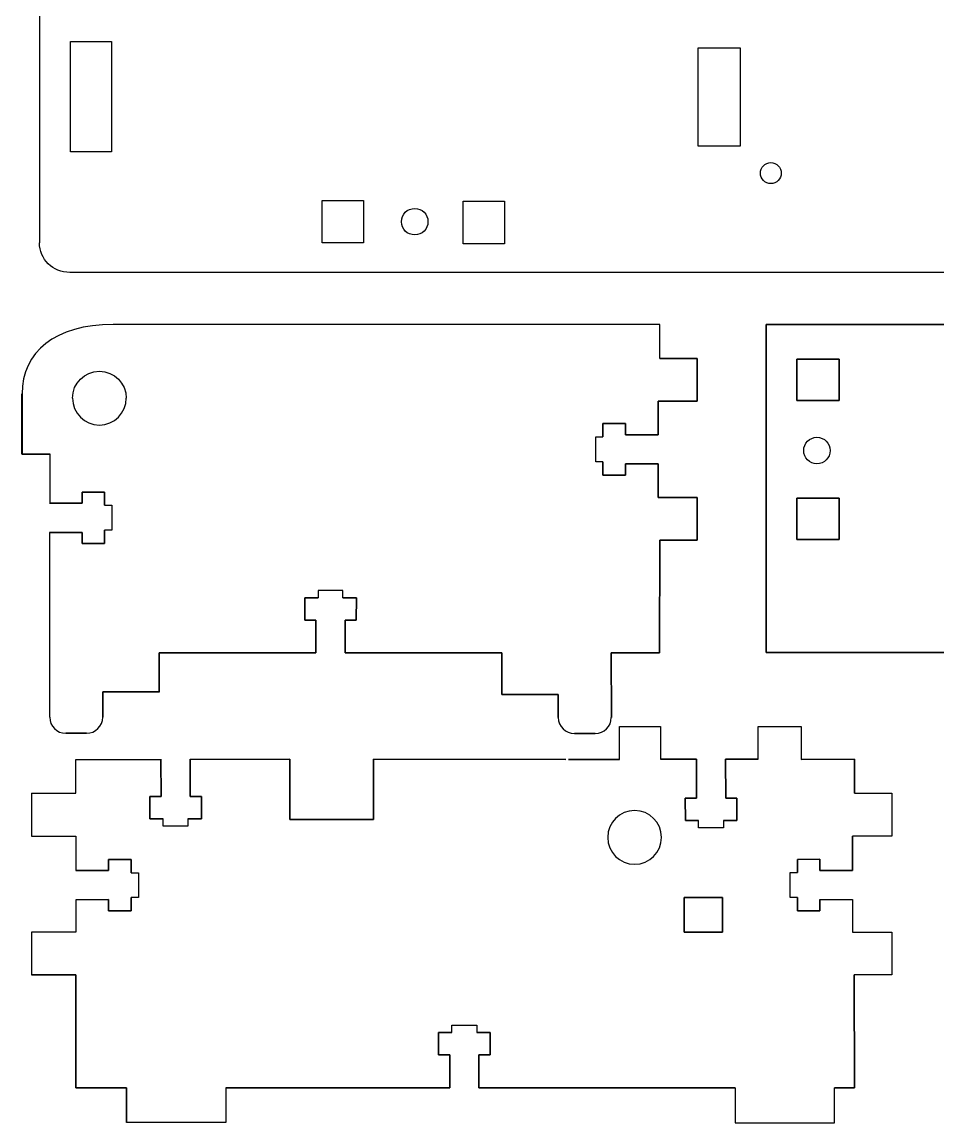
# Model space of a CAD drawing. Header units: inches. Extents: x 9 to 539, y -641 to -10.
# Drawn here: x 10.6 to 141.7, y -634.5 to -476.8 of the extents above; entities that cross this region are included whole.
import ezdxf

# ---------------------------------------------------------------- set-up
doc = ezdxf.new("R2010")
doc.units = ezdxf.units.IN
doc.header["$MEASUREMENT"] = 0
doc.layers.add('Layer 2', color=7, linetype='Continuous')

# ---------------------------------------------------------------- blocks, each defined once
blk = doc.blocks.new('block 6')
at = {"layer": 'Layer 2', "color": 250, "lineweight": 25, "true_color": 0x231f20}
for points in [[(103.42, -384.14), (103.42, -386.92)], [(151.66, -384.55), (157.58, -384.55)], [(151.66, -390.65), (151.66, -384.55)], [(157.58, -384.55), (157.58, -390.65)], [(171.84, -384.55), (177.76, -384.55)], [(171.84, -390.65), (171.84, -384.55)], [(177.76, -384.55), (177.76, -390.65)], [(157.58, -390.65), (151.66, -390.65)], [(177.76, -390.65), (171.84, -390.65)], [(215.25, -406.34), (215.32, -390.61)], [(215.32, -390.61), (221.32, -390.61)], [(221.32, -390.61), (221.25, -406.34)], [(107.41, -407.59), (107.41, -393.49)], [(107.41, -393.49), (113.41, -393.49)], [(113.41, -393.49), (113.41, -407.59)], [(221.25, -406.34), (215.25, -406.34)], [(113.41, -407.59), (107.41, -407.59)], [(21.38, -408.91), (17.29, -408.91)], [(59.46, -408.93), (17.29, -408.93)], [(99.17, -408.93), (59.64, -408.93)], [(17.51, -430.69), (17.51, -414.9)], [(17.51, -414.9), (23.35, -414.9)], [(23.35, -414.9), (23.35, -430.69)], [(23.35, -430.69), (17.51, -430.69)], [(17.51, -495.37), (17.51, -479.58)], [(17.51, -479.58), (23.35, -479.58)], [(23.35, -479.58), (23.35, -495.37)], [(107.41, -494.58), (107.41, -480.48)], [(107.41, -480.48), (113.41, -480.48)], [(113.41, -480.48), (113.41, -494.58)], [(215.38, -502.5), (215.38, -486.52)], [(215.38, -486.52), (221.42, -486.52)], [(221.42, -486.52), (221.35, -502.5)], [(113.41, -494.58), (107.41, -494.58)], [(23.35, -495.37), (17.51, -495.37)], [(53.56, -502.33), (59.48, -502.33)], [(53.56, -508.43), (53.56, -502.33)], [(59.48, -502.33), (59.48, -508.43)], [(73.74, -502.45), (79.66, -502.45)], [(73.74, -508.55), (73.74, -502.45)], [(79.66, -502.45), (79.66, -508.55)], [(151.69, -502.38), (157.61, -502.38)], [(151.69, -508.49), (151.69, -502.38)], [(157.61, -502.38), (157.61, -508.49)], [(171.87, -502.37), (177.79, -502.37)], [(171.87, -508.47), (171.87, -502.37)], [(177.79, -502.37), (177.79, -508.47)], [(221.35, -502.5), (215.38, -502.5)], [(59.48, -508.43), (53.56, -508.43)], [(79.66, -508.55), (73.74, -508.55)], [(157.61, -508.49), (151.69, -508.49)], [(177.79, -508.47), (171.87, -508.47)]]:
    blk.add_lwpolyline(points, dxfattribs=at)
for points, knots in [([(103.42, -385.28), (103.42, -384.15), (104.19, -381.28), (107.65, -381.1), (107.65, -381.1), (221.19, -381.1), (221.19, -381.1)], [0, 0, 0, 0, 1, 1, 1, 2, 2, 2, 2]), ([(221.19, -381.1), (223.53, -381.1), (225.42, -383), (225.42, -385.33), (225.42, -385.33), (225.23, -508.18), (225.23, -508.18)], [0, 0, 0, 0, 1, 1, 1, 2, 2, 2, 2]), ([(166.8, -387.48), (166.8, -386.43), (165.95, -385.58), (164.9, -385.58), (163.85, -385.58), (163, -386.43), (163, -387.48), (163, -388.53), (163.85, -389.38), (164.9, -389.38), (165.95, -389.38), (166.8, -388.53), (166.8, -387.48)], [0, 0, 0, 0, 1, 1, 1, 2, 2, 2, 3, 3, 3, 4, 4, 4, 4]), ([(17.29, -408.98), (14.95, -408.98), (13.05, -410.87), (13.05, -413.21), (13.05, -413.21), (13.05, -508.41), (13.05, -508.41)], [0, 0, 0, 0, 1, 1, 1, 2, 2, 2, 2]), ([(111.39, -446.48), (111.39, -445.43), (110.54, -444.58), (109.49, -444.58), (108.44, -444.58), (107.59, -445.43), (107.59, -446.48), (107.59, -447.53), (108.44, -448.38), (109.49, -448.38), (110.54, -448.38), (111.39, -447.53), (111.39, -446.48)], [0, 0, 0, 0, 1, 1, 1, 2, 2, 2, 3, 3, 3, 4, 4, 4, 4]), ([(220.29, -446.48), (220.29, -445.43), (219.44, -444.58), (218.39, -444.58), (217.34, -444.58), (216.49, -445.43), (216.49, -446.48), (216.49, -447.53), (217.34, -448.38), (218.39, -448.38), (219.44, -448.38), (220.29, -447.53), (220.29, -446.48)], [0, 0, 0, 0, 1, 1, 1, 2, 2, 2, 3, 3, 3, 4, 4, 4, 4]), ([(22.25, -455.14), (22.25, -454.09), (21.4, -453.24), (20.35, -453.24), (19.3, -453.24), (18.45, -454.09), (18.45, -455.14), (18.45, -456.19), (19.3, -457.04), (20.35, -457.04), (21.4, -457.04), (22.25, -456.19), (22.25, -455.14)], [0, 0, 0, 0, 1, 1, 1, 2, 2, 2, 3, 3, 3, 4, 4, 4, 4]), ([(68.7, -505.38), (68.7, -504.33), (67.85, -503.48), (66.8, -503.48), (65.75, -503.48), (64.9, -504.33), (64.9, -505.38), (64.9, -506.43), (65.75, -507.28), (66.8, -507.28), (67.85, -507.28), (68.7, -506.43), (68.7, -505.38)], [0, 0, 0, 0, 1, 1, 1, 2, 2, 2, 3, 3, 3, 4, 4, 4, 4]), ([(166.83, -505.31), (166.83, -504.26), (165.98, -503.41), (164.93, -503.41), (163.88, -503.41), (163.03, -504.26), (163.03, -505.31), (163.03, -506.36), (163.88, -507.21), (164.93, -507.21), (165.98, -507.21), (166.83, -506.36), (166.83, -505.31)], [0, 0, 0, 0, 1, 1, 1, 2, 2, 2, 3, 3, 3, 4, 4, 4, 4]), ([(225.42, -508.41), (225.42, -510.75), (223.53, -512.65), (221.31, -512.65), (221.31, -512.65), (99.25, -512.65), (99.25, -512.65), (99.25, -512.65), (99.07, -512.65), (99.07, -512.65), (99.07, -512.65), (17.41, -512.65), (17.41, -512.65), (14.95, -512.65), (13.05, -510.75), (13.05, -508.41)], [0, 0, 0, 0, 1, 1, 1, 2, 2, 2, 3, 3, 3, 4, 4, 4, 5, 5, 5, 5])]:
    blk.add_open_spline(points, degree=3, knots=knots, dxfattribs=at)
for points in [[(103.42, -385.28), (103.42, -385.28), (103.42, -404.67), (103.42, -404.67)], [(103.4, -404.62), (103.4, -405.76), (102.63, -408.62), (99.17, -408.8)], [(139.34, -436.73), (139.34, -434.58), (141.08, -432.84), (143.23, -432.84)], [(143.23, -432.84), (145.38, -432.84), (147.12, -434.58), (147.12, -436.73)], [(204.64, -436.73), (204.64, -434.58), (206.38, -432.84), (208.53, -432.84)], [(208.53, -432.84), (210.68, -432.84), (212.42, -434.58), (212.42, -436.73)], [(208.53, -440.62), (206.38, -440.62), (204.64, -438.88), (204.64, -436.73)], [(212.42, -436.73), (212.42, -438.88), (210.68, -440.62), (208.53, -440.62)], [(143.23, -440.62), (141.08, -440.62), (139.34, -438.88), (139.34, -436.73)], [(147.12, -436.73), (147.12, -438.88), (145.38, -440.62), (143.23, -440.62)], [(116.31, -498.43), (116.31, -497.61), (116.98, -496.93), (117.81, -496.93)], [(117.81, -496.93), (118.63, -496.93), (119.31, -497.61), (119.31, -498.43)], [(208.65, -498.43), (208.65, -497.61), (209.32, -496.93), (210.15, -496.93)], [(210.15, -496.93), (210.98, -496.93), (211.65, -497.61), (211.65, -498.43)], [(117.81, -499.93), (116.98, -499.93), (116.31, -499.26), (116.31, -498.43)], [(119.31, -498.43), (119.31, -499.26), (118.63, -499.93), (117.81, -499.93)], [(210.15, -499.93), (209.32, -499.93), (208.65, -499.26), (208.65, -498.43)], [(211.65, -498.43), (211.65, -499.26), (210.98, -499.93), (210.15, -499.93)]]:
    blk.add_open_spline(points, degree=3, dxfattribs=at)
blk = doc.blocks.new('block 82')
at = {"layer": 'Layer 2', "color": 250, "lineweight": 25, "true_color": 0x231f20}
for points in [[(14.58, -545.7), (14.58, -538.68), (10.55, -538.68), (10.55, -530.03)], [(93.76, -539.76), (92.72, -539.76), (92.72, -537.93), (92.72, -536.2), (93.76, -536.2)], [(22.39, -546), (23.43, -546), (23.43, -547.84), (23.43, -549.56), (22.39, -549.56)], [(14.52, -576.36), (14.52, -576.36), (14.52, -549.87)], [(56.52, -559.24), (56.52, -558.2), (52.96, -558.2), (52.96, -559.24)]]:
    blk.add_lwpolyline(points, dxfattribs=at)
for points, knots in [([(101.91, -524.96), (101.91, -524.96), (101.91, -520.1), (101.91, -520.1), (101.91, -520.1), (23.62, -520.1), (23.62, -520.1), (15.29, -520.1), (10.56, -524.06), (10.56, -530.03)], [0, 0, 0, 0, 1, 1, 1, 2, 2, 2, 3, 3, 3, 3]), ([(107.27, -524.96), (107.27, -524.96), (101.91, -524.96), (101.91, -524.96), (101.91, -524.96), (107.27, -524.96), (107.27, -524.96)], [0, 0, 0, 0, 1, 1, 1, 2, 2, 2, 2]), ([(107.27, -531.09), (107.27, -531.09), (107.27, -524.96), (107.27, -524.96), (107.27, -524.96), (107.27, -531.09), (107.27, -531.09)], [0, 0, 0, 0, 1, 1, 1, 2, 2, 2, 2]), ([(10.56, -530.03), (10.56, -530.03), (10.56, -538.69), (10.56, -538.69), (10.56, -538.69), (10.56, -530.03), (10.56, -530.03)], [0, 0, 0, 0, 1, 1, 1, 2, 2, 2, 2]), ([(101.66, -531.09), (101.66, -531.09), (101.66, -535.9), (101.66, -535.9), (101.66, -535.9), (101.66, -531.09), (101.66, -531.09)], [0, 0, 0, 0, 1, 1, 1, 2, 2, 2, 2]), ([(101.66, -531.09), (101.66, -531.09), (107.27, -531.09), (107.27, -531.09), (107.27, -531.09), (101.66, -531.09), (101.66, -531.09)], [0, 0, 0, 0, 1, 1, 1, 2, 2, 2, 2]), ([(93.76, -536.2), (93.76, -536.2), (93.76, -534.29), (93.76, -534.29), (93.76, -534.29), (93.76, -536.2), (93.76, -536.2)], [0, 0, 0, 0, 1, 1, 1, 2, 2, 2, 2]), ([(93.76, -534.29), (93.76, -534.29), (96.97, -534.29), (96.97, -534.29), (96.97, -534.29), (93.76, -534.29), (93.76, -534.29)], [0, 0, 0, 0, 1, 1, 1, 2, 2, 2, 2]), ([(96.97, -535.9), (96.97, -535.9), (96.97, -534.29), (96.97, -534.29), (96.97, -534.29), (96.97, -535.9), (96.97, -535.9)], [0, 0, 0, 0, 1, 1, 1, 2, 2, 2, 2]), ([(96.97, -535.89), (96.97, -535.89), (101.66, -535.9), (101.66, -535.9), (101.66, -535.9), (96.97, -535.89), (96.97, -535.89)], [0, 0, 0, 0, 1, 1, 1, 2, 2, 2, 2]), ([(10.56, -538.69), (10.56, -538.69), (14.58, -538.69), (14.58, -538.69), (14.58, -538.69), (10.56, -538.69), (10.56, -538.69)], [0, 0, 0, 0, 1, 1, 1, 2, 2, 2, 2]), ([(14.58, -538.69), (14.58, -538.69), (10.56, -538.69), (10.56, -538.69), (10.56, -538.69), (14.58, -538.69), (14.58, -538.69)], [0, 0, 0, 0, 1, 1, 1, 2, 2, 2, 2]), ([(10.56, -538.69), (10.56, -538.69), (14.58, -538.69), (14.58, -538.69), (14.58, -538.69), (10.56, -538.69), (10.56, -538.69)], [0, 0, 0, 0, 1, 1, 1, 2, 2, 2, 2]), ([(93.76, -541.66), (93.76, -541.66), (93.76, -539.76), (93.76, -539.76), (93.76, -539.76), (93.76, -541.66), (93.76, -541.66)], [0, 0, 0, 0, 1, 1, 1, 2, 2, 2, 2]), ([(96.97, -540.06), (96.97, -540.06), (101.66, -540.06), (101.66, -540.06), (101.66, -540.06), (96.97, -540.06), (96.97, -540.06)], [0, 0, 0, 0, 1, 1, 1, 2, 2, 2, 2]), ([(96.97, -541.67), (96.97, -541.67), (96.97, -540.06), (96.97, -540.06), (96.97, -540.06), (96.97, -541.67), (96.97, -541.67)], [0, 0, 0, 0, 1, 1, 1, 2, 2, 2, 2]), ([(101.66, -540.06), (101.66, -540.06), (101.66, -544.86), (101.66, -544.86), (101.66, -544.86), (101.66, -540.06), (101.66, -540.06)], [0, 0, 0, 0, 1, 1, 1, 2, 2, 2, 2]), ([(96.97, -541.67), (96.97, -541.67), (93.76, -541.66), (93.76, -541.66), (93.76, -541.66), (96.97, -541.67), (96.97, -541.67)], [0, 0, 0, 0, 1, 1, 1, 2, 2, 2, 2]), ([(19.18, -544.1), (19.18, -544.1), (19.18, -545.7), (19.18, -545.7), (19.18, -545.7), (19.18, -544.1), (19.18, -544.1)], [0, 0, 0, 0, 1, 1, 1, 2, 2, 2, 2]), ([(19.18, -544.1), (19.18, -544.1), (22.39, -544.1), (22.39, -544.1), (22.39, -544.1), (19.18, -544.1), (19.18, -544.1)], [0, 0, 0, 0, 1, 1, 1, 2, 2, 2, 2]), ([(22.39, -544.1), (22.39, -544.1), (22.39, -546), (22.39, -546), (22.39, -546), (22.39, -544.1), (22.39, -544.1)], [0, 0, 0, 0, 1, 1, 1, 2, 2, 2, 2]), ([(107.27, -544.86), (107.27, -544.86), (101.66, -544.86), (101.66, -544.86), (101.66, -544.86), (107.27, -544.86), (107.27, -544.86)], [0, 0, 0, 0, 1, 1, 1, 2, 2, 2, 2]), ([(107.27, -550.99), (107.27, -550.99), (107.27, -544.86), (107.27, -544.86), (107.27, -544.86), (107.27, -550.99), (107.27, -550.99)], [0, 0, 0, 0, 1, 1, 1, 2, 2, 2, 2]), ([(14.49, -545.7), (14.49, -545.7), (19.18, -545.7), (19.18, -545.7), (19.18, -545.7), (14.49, -545.7), (14.49, -545.7)], [0, 0, 0, 0, 1, 1, 1, 2, 2, 2, 2]), ([(19.18, -549.87), (19.18, -549.87), (14.49, -549.87), (14.49, -549.87), (14.49, -549.87), (19.18, -549.87), (19.18, -549.87)], [0, 0, 0, 0, 1, 1, 1, 2, 2, 2, 2]), ([(19.18, -549.87), (19.18, -549.87), (19.18, -551.47), (19.18, -551.47), (19.18, -551.47), (19.18, -549.87), (19.18, -549.87)], [0, 0, 0, 0, 1, 1, 1, 2, 2, 2, 2]), ([(22.39, -549.56), (22.39, -549.56), (22.39, -551.48), (22.39, -551.48), (22.39, -551.48), (22.39, -549.56), (22.39, -549.56)], [0, 0, 0, 0, 1, 1, 1, 2, 2, 2, 2]), ([(22.39, -551.48), (22.39, -551.48), (19.18, -551.47), (19.18, -551.47), (19.18, -551.47), (22.39, -551.48), (22.39, -551.48)], [0, 0, 0, 0, 1, 1, 1, 2, 2, 2, 2]), ([(101.87, -567.12), (101.87, -567.12), (101.91, -550.99), (101.91, -550.99), (101.91, -550.99), (101.87, -567.12), (101.87, -567.12)], [0, 0, 0, 0, 1, 1, 1, 2, 2, 2, 2]), ([(101.91, -550.99), (101.91, -550.99), (107.27, -550.99), (107.27, -550.99), (107.27, -550.99), (101.91, -550.99), (101.91, -550.99)], [0, 0, 0, 0, 1, 1, 1, 2, 2, 2, 2]), ([(51.06, -562.45), (51.06, -562.45), (51.06, -559.25), (51.06, -559.25), (51.06, -559.25), (51.06, -562.45), (51.06, -562.45)], [0, 0, 0, 0, 1, 1, 1, 2, 2, 2, 2]), ([(51.06, -559.25), (51.06, -559.25), (52.96, -559.25), (52.96, -559.25), (52.96, -559.25), (51.06, -559.25), (51.06, -559.25)], [0, 0, 0, 0, 1, 1, 1, 2, 2, 2, 2]), ([(56.52, -559.25), (56.52, -559.25), (58.44, -559.25), (58.44, -559.25), (58.44, -559.25), (56.52, -559.25), (56.52, -559.25)], [0, 0, 0, 0, 1, 1, 1, 2, 2, 2, 2]), ([(58.44, -559.24), (58.44, -559.24), (58.43, -562.45), (58.43, -562.45), (58.43, -562.45), (58.44, -559.24), (58.44, -559.24)], [0, 0, 0, 0, 1, 1, 1, 2, 2, 2, 2]), ([(51.06, -562.45), (51.06, -562.45), (52.66, -562.45), (52.66, -562.45), (52.66, -562.45), (51.06, -562.45), (51.06, -562.45)], [0, 0, 0, 0, 1, 1, 1, 2, 2, 2, 2]), ([(52.66, -567.12), (52.66, -567.12), (52.66, -562.45), (52.66, -562.45), (52.66, -562.45), (52.66, -567.12), (52.66, -567.12)], [0, 0, 0, 0, 1, 1, 1, 2, 2, 2, 2]), ([(56.83, -562.45), (56.83, -562.45), (56.83, -567.12), (56.83, -567.12), (56.83, -567.12), (56.83, -562.45), (56.83, -562.45)], [0, 0, 0, 0, 1, 1, 1, 2, 2, 2, 2]), ([(56.83, -562.45), (56.83, -562.45), (58.43, -562.45), (58.43, -562.45), (58.43, -562.45), (56.83, -562.45), (56.83, -562.45)], [0, 0, 0, 0, 1, 1, 1, 2, 2, 2, 2]), ([(30.22, -572.74), (30.22, -572.74), (30.22, -567.12), (30.22, -567.12), (30.22, -567.12), (30.22, -572.74), (30.22, -572.74)], [0, 0, 0, 0, 1, 1, 1, 2, 2, 2, 2]), ([(30.22, -567.12), (30.22, -567.12), (52.66, -567.12), (52.66, -567.12), (52.66, -567.12), (30.22, -567.12), (30.22, -567.12)], [0, 0, 0, 0, 1, 1, 1, 2, 2, 2, 2]), ([(56.82, -567.12), (56.82, -567.12), (68, -567.12), (68, -567.12), (68, -567.12), (56.82, -567.12), (56.82, -567.12)], [0, 0, 0, 0, 1, 1, 1, 2, 2, 2, 2]), ([(67.99, -567.12), (67.99, -567.12), (79.26, -567.12), (79.26, -567.12), (79.26, -567.12), (67.99, -567.12), (67.99, -567.12)], [0, 0, 0, 0, 1, 1, 1, 2, 2, 2, 2]), ([(79.26, -567.12), (79.26, -567.12), (79.26, -573.1), (79.26, -573.1), (79.26, -573.1), (79.26, -567.12), (79.26, -567.12)], [0, 0, 0, 0, 1, 1, 1, 2, 2, 2, 2]), ([(94.97, -576.37), (94.97, -576.37), (94.92, -567.12), (94.92, -567.12), (94.92, -567.12), (94.97, -576.37), (94.97, -576.37)], [0, 0, 0, 0, 1, 1, 1, 2, 2, 2, 2]), ([(94.92, -567.12), (94.92, -567.12), (101.87, -567.12), (101.87, -567.12), (101.87, -567.12), (94.92, -567.12), (94.92, -567.12)], [0, 0, 0, 0, 1, 1, 1, 2, 2, 2, 2]), ([(22.12, -576.36), (22.12, -576.36), (22.12, -572.73), (22.12, -572.73), (22.12, -572.73), (22.12, -576.36), (22.12, -576.36)], [0, 0, 0, 0, 1, 1, 1, 2, 2, 2, 2]), ([(22.12, -572.73), (22.12, -572.73), (30.22, -572.73), (30.22, -572.73), (30.22, -572.73), (22.12, -572.73), (22.12, -572.73)], [0, 0, 0, 0, 1, 1, 1, 2, 2, 2, 2]), ([(30.22, -572.73), (30.22, -572.73), (30.22, -572.74), (30.22, -572.74), (30.22, -572.74), (30.22, -572.73), (30.22, -572.73)], [0, 0, 0, 0, 1, 1, 1, 2, 2, 2, 2]), ([(79.26, -573.1), (79.26, -573.1), (87.37, -573.1), (87.37, -573.1), (87.37, -573.1), (79.26, -573.1), (79.26, -573.1)], [0, 0, 0, 0, 1, 1, 1, 2, 2, 2, 2]), ([(87.37, -573.1), (87.37, -573.1), (87.37, -576.37), (87.37, -576.37), (87.37, -576.37), (87.37, -573.1), (87.37, -573.1)], [0, 0, 0, 0, 1, 1, 1, 2, 2, 2, 2]), ([(14.52, -576.36), (14.52, -576.36), (14.52, -576.36), (14.52, -576.36), (14.52, -576.36), (14.52, -576.36), (14.52, -576.36)], [0, 0, 0, 0, 1, 1, 1, 2, 2, 2, 2]), ([(94.96, -576.37), (94.96, -576.37), (94.97, -576.37), (94.97, -576.37), (94.97, -576.37), (94.96, -576.37), (94.96, -576.37)], [0, 0, 0, 0, 1, 1, 1, 2, 2, 2, 2]), ([(16.83, -578.65), (16.83, -578.65), (19.8, -578.65), (19.8, -578.65), (19.8, -578.65), (16.83, -578.65), (16.83, -578.65)], [0, 0, 0, 0, 1, 1, 1, 2, 2, 2, 2]), ([(89.68, -578.67), (89.68, -578.67), (92.65, -578.67), (92.65, -578.67), (92.65, -578.67), (89.68, -578.67), (89.68, -578.67)], [0, 0, 0, 0, 1, 1, 1, 2, 2, 2, 2])]:
    blk.add_open_spline(points, degree=3, knots=knots, dxfattribs=at)
for points in [[(17.78, -530.65), (17.78, -528.52), (19.51, -526.8), (21.64, -526.8)], [(21.64, -526.8), (23.76, -526.8), (25.48, -528.52), (25.48, -530.65)], [(17.78, -530.65), (17.78, -532.78), (19.51, -534.5), (21.64, -534.5)], [(21.64, -534.5), (23.76, -534.5), (25.48, -532.78), (25.48, -530.65)], [(14.52, -576.36), (14.52, -577.62), (15.56, -578.65), (16.83, -578.65)], [(19.8, -578.65), (21.08, -578.65), (22.11, -577.62), (22.11, -576.36)], [(87.37, -576.38), (87.37, -577.64), (88.41, -578.67), (89.68, -578.67)], [(92.65, -578.67), (93.93, -578.67), (94.96, -577.64), (94.96, -576.38)]]:
    blk.add_open_spline(points, degree=3, dxfattribs=at)
blk = doc.blocks.new('block 86')
at = {"layer": 'Layer 2', "color": 250, "lineweight": 25, "true_color": 0x231f20}
for points in [[(255.98, -520.1), (255.98, -514.84), (262.11, -514.84), (262.11, -520.1)], [(275.89, -520.1), (275.89, -514.84), (282.02, -514.84), (282.02, -520.12)], [(266.86, -520.1), (262.11, -520.1)], [(275.89, -520.1), (271.02, -520.1)], [(282.02, -520.12), (329.71, -520.09), (329.71, -567.1), (312.35, -567.1)], [(267.16, -528.02), (267.16, -529.07), (268.99, -529.07), (270.72, -529.07), (270.72, -528.02)], [(172.67, -559.03), (172.67, -557.98), (169.11, -557.98), (169.11, -559.03)], [(267.24, -558.96), (267.24, -557.91), (268.97, -557.91), (270.8, -557.91), (270.8, -558.96)], [(164, -567.1), (164, -572.5), (157.87, -572.5)], [(168.81, -567.1), (164, -567.1)], [(177.77, -572.5), (177.77, -567.1), (172.97, -567.1)], [(255.99, -567.1), (255.99, -572.43), (262.12, -572.43)], [(266.94, -567.1), (262.12, -567.1), (262.12, -572.43)], [(275.89, -567.1), (271.1, -567.1)], [(275.89, -567.1), (275.89, -572.43), (282.02, -572.43)]]:
    blk.add_lwpolyline(points, dxfattribs=at)
for points, knots in [([(117.15, -520.1), (117.15, -520.1), (117.15, -520.16), (117.15, -520.16), (117.15, -520.16), (117.15, -520.1), (117.15, -520.1)], [0, 0, 0, 0, 1, 1, 1, 2, 2, 2, 2]), ([(159.85, -520.1), (159.85, -520.1), (117.15, -520.1), (117.15, -520.1), (117.15, -520.1), (159.85, -520.1), (159.85, -520.1)], [0, 0, 0, 0, 1, 1, 1, 2, 2, 2, 2]), ([(117.15, -520.16), (117.15, -520.16), (117.15, -567.1), (117.15, -567.1), (117.15, -567.1), (117.15, -520.16), (117.15, -520.16)], [0, 0, 0, 0, 1, 1, 1, 2, 2, 2, 2]), ([(238.65, -520.1), (238.65, -520.1), (159.85, -520.1), (159.85, -520.1), (159.85, -520.1), (238.65, -520.1), (238.65, -520.1)], [0, 0, 0, 0, 1, 1, 1, 2, 2, 2, 2]), ([(238.82, -520.1), (238.82, -520.1), (255.98, -520.1), (255.98, -520.1), (255.98, -520.1), (238.82, -520.1), (238.82, -520.1)], [0, 0, 0, 0, 1, 1, 1, 2, 2, 2, 2]), ([(266.86, -524.82), (266.86, -524.82), (266.86, -520.08), (266.86, -520.08), (266.86, -520.08), (266.86, -524.82), (266.86, -524.82)], [0, 0, 0, 0, 1, 1, 1, 2, 2, 2, 2]), ([(271.03, -524.82), (271.03, -524.82), (271.02, -520.08), (271.02, -520.08), (271.02, -520.08), (271.03, -524.82), (271.03, -524.82)], [0, 0, 0, 0, 1, 1, 1, 2, 2, 2, 2]), ([(265.25, -524.82), (265.25, -524.82), (266.86, -524.82), (266.86, -524.82), (266.86, -524.82), (265.25, -524.82), (265.25, -524.82)], [0, 0, 0, 0, 1, 1, 1, 2, 2, 2, 2]), ([(265.25, -524.82), (265.25, -524.82), (265.26, -528.02), (265.26, -528.02), (265.26, -528.02), (265.25, -524.82), (265.25, -524.82)], [0, 0, 0, 0, 1, 1, 1, 2, 2, 2, 2]), ([(271.03, -524.82), (271.03, -524.82), (272.63, -524.82), (272.63, -524.82), (272.63, -524.82), (271.03, -524.82), (271.03, -524.82)], [0, 0, 0, 0, 1, 1, 1, 2, 2, 2, 2]), ([(272.63, -528.02), (272.63, -528.02), (272.63, -524.82), (272.63, -524.82), (272.63, -524.82), (272.63, -528.02), (272.63, -528.02)], [0, 0, 0, 0, 1, 1, 1, 2, 2, 2, 2]), ([(121.51, -525.08), (121.51, -525.08), (121.51, -531), (121.51, -531), (121.51, -531), (121.51, -525.08), (121.51, -525.08)], [0, 0, 0, 0, 1, 1, 1, 2, 2, 2, 2]), ([(127.61, -525.08), (127.61, -525.08), (121.51, -525.08), (121.51, -525.08), (121.51, -525.08), (127.61, -525.08), (127.61, -525.08)], [0, 0, 0, 0, 1, 1, 1, 2, 2, 2, 2]), ([(127.61, -531), (127.61, -531), (127.61, -525.08), (127.61, -525.08), (127.61, -525.08), (127.61, -531), (127.61, -531)], [0, 0, 0, 0, 1, 1, 1, 2, 2, 2, 2]), ([(211.6, -525.08), (211.6, -525.08), (211.6, -531), (211.6, -531), (211.6, -531), (211.6, -525.08), (211.6, -525.08)], [0, 0, 0, 0, 1, 1, 1, 2, 2, 2, 2]), ([(217.7, -525.08), (217.7, -525.08), (211.6, -525.08), (211.6, -525.08), (211.6, -525.08), (217.7, -525.08), (217.7, -525.08)], [0, 0, 0, 0, 1, 1, 1, 2, 2, 2, 2]), ([(217.7, -531), (217.7, -531), (217.7, -525.08), (217.7, -525.08), (217.7, -525.08), (217.7, -531), (217.7, -531)], [0, 0, 0, 0, 1, 1, 1, 2, 2, 2, 2]), ([(319.54, -525.08), (319.54, -525.08), (319.54, -531), (319.54, -531), (319.54, -531), (319.54, -525.08), (319.54, -525.08)], [0, 0, 0, 0, 1, 1, 1, 2, 2, 2, 2]), ([(325.64, -525.08), (325.64, -525.08), (319.54, -525.08), (319.54, -525.08), (319.54, -525.08), (325.64, -525.08), (325.64, -525.08)], [0, 0, 0, 0, 1, 1, 1, 2, 2, 2, 2]), ([(325.64, -531), (325.64, -531), (325.64, -525.08), (325.64, -525.08), (325.64, -525.08), (325.64, -531), (325.64, -531)], [0, 0, 0, 0, 1, 1, 1, 2, 2, 2, 2]), ([(265.26, -528.02), (265.26, -528.02), (267.16, -528.02), (267.16, -528.02), (267.16, -528.02), (265.26, -528.02), (265.26, -528.02)], [0, 0, 0, 0, 1, 1, 1, 2, 2, 2, 2]), ([(270.72, -528.02), (270.72, -528.02), (272.63, -528.02), (272.63, -528.02), (272.63, -528.02), (270.72, -528.02), (270.72, -528.02)], [0, 0, 0, 0, 1, 1, 1, 2, 2, 2, 2]), ([(121.51, -531), (121.51, -531), (127.61, -531), (127.61, -531), (127.61, -531), (121.51, -531), (121.51, -531)], [0, 0, 0, 0, 1, 1, 1, 2, 2, 2, 2]), ([(211.6, -531), (211.6, -531), (217.7, -531), (217.7, -531), (217.7, -531), (211.6, -531), (211.6, -531)], [0, 0, 0, 0, 1, 1, 1, 2, 2, 2, 2]), ([(319.54, -531), (319.54, -531), (325.64, -531), (325.64, -531), (325.64, -531), (319.54, -531), (319.54, -531)], [0, 0, 0, 0, 1, 1, 1, 2, 2, 2, 2]), ([(124.41, -540.06), (125.46, -540.06), (126.31, -539.21), (126.31, -538.16), (126.31, -537.11), (125.46, -536.26), (124.41, -536.26), (123.36, -536.26), (122.51, -537.11), (122.51, -538.16), (122.51, -539.21), (123.36, -540.06), (124.41, -540.06)], [0, 0, 0, 0, 1, 1, 1, 2, 2, 2, 3, 3, 3, 4, 4, 4, 4]), ([(214.57, -540.06), (215.62, -540.06), (216.47, -539.21), (216.47, -538.16), (216.47, -537.11), (215.62, -536.26), (214.57, -536.26), (213.52, -536.26), (212.67, -537.11), (212.67, -538.16), (212.67, -539.21), (213.52, -540.06), (214.57, -540.06)], [0, 0, 0, 0, 1, 1, 1, 2, 2, 2, 3, 3, 3, 4, 4, 4, 4]), ([(322.46, -540.06), (323.51, -540.06), (324.36, -539.21), (324.36, -538.16), (324.36, -537.11), (323.51, -536.26), (322.46, -536.26), (321.41, -536.26), (320.56, -537.11), (320.56, -538.16), (320.56, -539.21), (321.41, -540.06), (322.46, -540.06)], [0, 0, 0, 0, 1, 1, 1, 2, 2, 2, 3, 3, 3, 4, 4, 4, 4]), ([(121.51, -544.96), (121.51, -544.96), (121.51, -550.89), (121.51, -550.89), (121.51, -550.89), (121.51, -544.96), (121.51, -544.96)], [0, 0, 0, 0, 1, 1, 1, 2, 2, 2, 2]), ([(127.61, -544.96), (127.61, -544.96), (121.51, -544.96), (121.51, -544.96), (121.51, -544.96), (127.61, -544.96), (127.61, -544.96)], [0, 0, 0, 0, 1, 1, 1, 2, 2, 2, 2]), ([(127.61, -550.89), (127.61, -550.89), (127.61, -544.96), (127.61, -544.96), (127.61, -544.96), (127.61, -550.89), (127.61, -550.89)], [0, 0, 0, 0, 1, 1, 1, 2, 2, 2, 2]), ([(211.53, -545.04), (211.53, -545.04), (211.53, -550.96), (211.53, -550.96), (211.53, -550.96), (211.53, -545.04), (211.53, -545.04)], [0, 0, 0, 0, 1, 1, 1, 2, 2, 2, 2]), ([(217.63, -545.04), (217.63, -545.04), (211.53, -545.04), (211.53, -545.04), (211.53, -545.04), (217.63, -545.04), (217.63, -545.04)], [0, 0, 0, 0, 1, 1, 1, 2, 2, 2, 2]), ([(217.63, -550.96), (217.63, -550.96), (217.63, -545.04), (217.63, -545.04), (217.63, -545.04), (217.63, -550.96), (217.63, -550.96)], [0, 0, 0, 0, 1, 1, 1, 2, 2, 2, 2]), ([(319.42, -544.97), (319.42, -544.97), (319.42, -550.89), (319.42, -550.89), (319.42, -550.89), (319.42, -544.97), (319.42, -544.97)], [0, 0, 0, 0, 1, 1, 1, 2, 2, 2, 2]), ([(325.52, -544.97), (325.52, -544.97), (319.42, -544.97), (319.42, -544.97), (319.42, -544.97), (325.52, -544.97), (325.52, -544.97)], [0, 0, 0, 0, 1, 1, 1, 2, 2, 2, 2]), ([(325.52, -550.89), (325.52, -550.89), (325.52, -544.97), (325.52, -544.97), (325.52, -544.97), (325.52, -550.89), (325.52, -550.89)], [0, 0, 0, 0, 1, 1, 1, 2, 2, 2, 2]), ([(121.51, -550.89), (121.51, -550.89), (127.61, -550.89), (127.61, -550.89), (127.61, -550.89), (121.51, -550.89), (121.51, -550.89)], [0, 0, 0, 0, 1, 1, 1, 2, 2, 2, 2]), ([(211.53, -550.96), (211.53, -550.96), (217.63, -550.96), (217.63, -550.96), (217.63, -550.96), (211.53, -550.96), (211.53, -550.96)], [0, 0, 0, 0, 1, 1, 1, 2, 2, 2, 2]), ([(319.42, -550.89), (319.42, -550.89), (325.52, -550.89), (325.52, -550.89), (325.52, -550.89), (319.42, -550.89), (319.42, -550.89)], [0, 0, 0, 0, 1, 1, 1, 2, 2, 2, 2]), ([(240.84, -557.45), (240.84, -557.45), (226.81, -557.45), (226.81, -557.45), (226.81, -557.45), (240.84, -557.45), (240.84, -557.45)], [0, 0, 0, 0, 1, 1, 1, 2, 2, 2, 2]), ([(226.81, -557.45), (226.81, -557.45), (226.81, -567.1), (226.81, -567.1), (226.81, -567.1), (226.81, -557.45), (226.81, -557.45)], [0, 0, 0, 0, 1, 1, 1, 2, 2, 2, 2]), ([(240.84, -567.1), (240.84, -567.1), (240.84, -557.45), (240.84, -557.45), (240.84, -557.45), (240.84, -567.1), (240.84, -567.1)], [0, 0, 0, 0, 1, 1, 1, 2, 2, 2, 2]), ([(312.35, -557.64), (312.35, -557.64), (300.05, -557.64), (300.05, -557.64), (300.05, -557.64), (312.35, -557.64), (312.35, -557.64)], [0, 0, 0, 0, 1, 1, 1, 2, 2, 2, 2]), ([(300.05, -557.64), (300.05, -557.64), (300.05, -567.1), (300.05, -567.1), (300.05, -567.1), (300.05, -557.64), (300.05, -557.64)], [0, 0, 0, 0, 1, 1, 1, 2, 2, 2, 2]), ([(312.35, -567.1), (312.35, -567.1), (312.35, -557.64), (312.35, -557.64), (312.35, -557.64), (312.35, -567.1), (312.35, -567.1)], [0, 0, 0, 0, 1, 1, 1, 2, 2, 2, 2]), ([(167.19, -559.03), (167.19, -559.03), (167.2, -562.24), (167.2, -562.24), (167.2, -562.24), (167.19, -559.03), (167.19, -559.03)], [0, 0, 0, 0, 1, 1, 1, 2, 2, 2, 2]), ([(169.11, -559.03), (169.11, -559.03), (167.2, -559.03), (167.2, -559.03), (167.2, -559.03), (169.11, -559.03), (169.11, -559.03)], [0, 0, 0, 0, 1, 1, 1, 2, 2, 2, 2]), ([(174.57, -559.03), (174.57, -559.03), (172.67, -559.03), (172.67, -559.03), (172.67, -559.03), (174.57, -559.03), (174.57, -559.03)], [0, 0, 0, 0, 1, 1, 1, 2, 2, 2, 2]), ([(174.58, -562.23), (174.58, -562.23), (174.57, -559.03), (174.57, -559.03), (174.57, -559.03), (174.58, -562.23), (174.58, -562.23)], [0, 0, 0, 0, 1, 1, 1, 2, 2, 2, 2]), ([(267.24, -558.96), (267.24, -558.96), (265.33, -558.96), (265.33, -558.96), (265.33, -558.96), (267.24, -558.96), (267.24, -558.96)], [0, 0, 0, 0, 1, 1, 1, 2, 2, 2, 2]), ([(265.33, -558.96), (265.33, -558.96), (265.33, -562.16), (265.33, -562.16), (265.33, -562.16), (265.33, -558.96), (265.33, -558.96)], [0, 0, 0, 0, 1, 1, 1, 2, 2, 2, 2]), ([(272.7, -558.96), (272.7, -558.96), (270.8, -558.96), (270.8, -558.96), (270.8, -558.96), (272.7, -558.96), (272.7, -558.96)], [0, 0, 0, 0, 1, 1, 1, 2, 2, 2, 2]), ([(272.71, -562.16), (272.71, -562.16), (272.7, -558.96), (272.7, -558.96), (272.7, -558.96), (272.71, -562.16), (272.71, -562.16)], [0, 0, 0, 0, 1, 1, 1, 2, 2, 2, 2]), ([(168.8, -562.23), (168.8, -562.23), (167.2, -562.23), (167.2, -562.23), (167.2, -562.23), (168.8, -562.23), (168.8, -562.23)], [0, 0, 0, 0, 1, 1, 1, 2, 2, 2, 2]), ([(168.8, -562.23), (168.8, -562.23), (168.81, -567.1), (168.81, -567.1), (168.81, -567.1), (168.8, -562.23), (168.8, -562.23)], [0, 0, 0, 0, 1, 1, 1, 2, 2, 2, 2]), ([(172.97, -562.23), (172.97, -562.23), (172.97, -567.1), (172.97, -567.1), (172.97, -567.1), (172.97, -562.23), (172.97, -562.23)], [0, 0, 0, 0, 1, 1, 1, 2, 2, 2, 2]), ([(174.58, -562.23), (174.58, -562.23), (172.97, -562.23), (172.97, -562.23), (172.97, -562.23), (174.58, -562.23), (174.58, -562.23)], [0, 0, 0, 0, 1, 1, 1, 2, 2, 2, 2]), ([(266.94, -562.16), (266.94, -562.16), (265.33, -562.16), (265.33, -562.16), (265.33, -562.16), (266.94, -562.16), (266.94, -562.16)], [0, 0, 0, 0, 1, 1, 1, 2, 2, 2, 2]), ([(266.93, -562.16), (266.93, -562.16), (266.94, -567.1), (266.94, -567.1), (266.94, -567.1), (266.93, -562.16), (266.93, -562.16), (266.93, -562.16), (266.93, -562.16), (266.93, -562.16)], [0, 0, 0, 0, 1, 1, 1, 2, 2, 2, 3, 3, 3, 3]), ([(271.1, -562.16), (271.1, -562.16), (271.1, -567.1), (271.1, -567.1), (271.1, -567.1), (271.1, -562.16), (271.1, -562.16), (271.1, -562.16), (271.1, -562.16), (271.1, -562.16)], [0, 0, 0, 0, 1, 1, 1, 2, 2, 2, 3, 3, 3, 3]), ([(272.71, -562.16), (272.71, -562.16), (271.1, -562.16), (271.1, -562.16), (271.1, -562.16), (272.71, -562.16), (272.71, -562.16)], [0, 0, 0, 0, 1, 1, 1, 2, 2, 2, 2]), ([(117.15, -567.1), (117.15, -567.1), (157.87, -567.1), (157.87, -567.1), (157.87, -567.1), (117.15, -567.1), (117.15, -567.1)], [0, 0, 0, 0, 1, 1, 1, 2, 2, 2, 2]), ([(157.87, -567.1), (157.87, -567.1), (157.87, -572.51), (157.87, -572.51), (157.87, -572.51), (157.87, -567.1), (157.87, -567.1)], [0, 0, 0, 0, 1, 1, 1, 2, 2, 2, 2]), ([(177.77, -567.1), (177.77, -567.1), (177.77, -572.51), (177.77, -572.51), (177.77, -572.51), (177.77, -567.1), (177.77, -567.1)], [0, 0, 0, 0, 1, 1, 1, 2, 2, 2, 2]), ([(177.77, -572.51), (177.77, -572.51), (183.9, -572.51), (183.9, -572.51), (183.9, -572.51), (183.9, -567.1), (183.9, -567.1)], [0, 0, 0, 0, 1, 1, 1, 2, 2, 2, 2]), ([(226.81, -567.1), (226.81, -567.1), (183.89, -567.1), (183.89, -567.1), (183.89, -567.1), (226.81, -567.1), (226.81, -567.1)], [0, 0, 0, 0, 1, 1, 1, 2, 2, 2, 2]), ([(255.99, -567.1), (255.99, -567.1), (240.84, -567.1), (240.84, -567.1), (240.84, -567.1), (255.99, -567.1), (255.99, -567.1)], [0, 0, 0, 0, 1, 1, 1, 2, 2, 2, 2]), ([(262.12, -567.1), (262.12, -567.1), (262.12, -572.43), (262.12, -572.43), (262.12, -572.43), (262.12, -567.1), (262.12, -567.1)], [0, 0, 0, 0, 1, 1, 1, 2, 2, 2, 2]), ([(300.05, -567.1), (300.05, -567.1), (282.02, -567.1), (282.02, -567.1), (282.02, -567.1), (300.05, -567.1), (300.05, -567.1)], [0, 0, 0, 0, 1, 1, 1, 2, 2, 2, 2]), ([(282.02, -567.1), (282.02, -567.1), (282.02, -572.43), (282.02, -572.43), (282.02, -572.43), (282.02, -567.1), (282.02, -567.1)], [0, 0, 0, 0, 1, 1, 1, 2, 2, 2, 2])]:
    blk.add_open_spline(points, degree=3, knots=knots, dxfattribs=at)
blk = doc.blocks.new('block 88')
at = {"layer": 'Layer 2', "color": 250, "lineweight": 25, "true_color": 0x231f20}
for points in [[(96.11, -582.39), (96.11, -577.66), (101.99, -577.66), (101.99, -582.37)], [(116.01, -582.37), (116.01, -577.66), (122.14, -577.66), (122.14, -582.39)], [(11.92, -587.24), (18.27, -587.24), (18.27, -582.39), (30.47, -582.39)], [(11.92, -587.24), (11.92, -593.36), (18.27, -593.36), (18.27, -598.31)], [(129.77, -587.23), (135.13, -587.23), (135.13, -593.36), (129.52, -593.36)], [(34.32, -590.89), (34.32, -591.94), (32.6, -591.94), (30.77, -591.94), (30.77, -590.89)], [(48.92, -591), (55.48, -591), (60.92, -591), (48.92, -591)], [(111.03, -591.16), (111.03, -592.21), (109.3, -592.21), (107.47, -592.21), (107.47, -591.16)], [(26.17, -598.62), (27.22, -598.62), (27.22, -600.34), (27.22, -602.17), (26.17, -602.17)], [(121.63, -602.16), (120.58, -602.16), (120.58, -600.43), (120.58, -598.6), (121.63, -598.6)], [(18.27, -602.48), (18.27, -607.13)], [(124.84, -602.46), (129.52, -602.46), (129.52, -607.13), (135.13, -607.13), (135.13, -613.26), (129.73, -613.26)], [(18.27, -607.13), (11.92, -607.13), (11.92, -613.26)], [(72.14, -621.48), (72.14, -620.43), (73.86, -620.43), (75.69, -620.43), (75.69, -621.48)], [(39.75, -629.4), (39.75, -634.38), (25.54, -634.38)], [(71.83, -629.4), (56.19, -629.4), (55.13, -629.4), (39.75, -629.4), (71.83, -629.4)], [(112.72, -629.4), (94.27, -629.4), (93.03, -629.4), (75.99, -629.4), (112.72, -629.4)], [(112.71, -629.4), (112.71, -634.45), (126.92, -634.45), (126.92, -629.4)]]:
    blk.add_lwpolyline(points, dxfattribs=at)
for points in [[(30.46, -582.37), (30.46, -582.37), (30.47, -587.69), (30.47, -587.69), (30.47, -587.69), (30.46, -582.37), (30.46, -582.37)], [(34.63, -582.39), (34.63, -582.39), (48.92, -582.37), (48.92, -582.37), (48.92, -582.37), (34.63, -582.39), (34.63, -582.39)], [(34.63, -582.37), (34.63, -582.37), (34.63, -587.69), (34.63, -587.69), (34.63, -587.69), (34.63, -582.37), (34.63, -582.37)], [(48.92, -591), (48.92, -591), (48.92, -582.37), (48.92, -582.37), (48.92, -582.37), (48.92, -591), (48.92, -591)], [(88.46, -582.39), (88.46, -582.39), (60.92, -582.37), (60.92, -582.37), (60.92, -582.37), (88.46, -582.39), (88.46, -582.39)], [(60.92, -582.37), (60.92, -582.37), (60.92, -591), (60.92, -591), (60.92, -591), (60.92, -582.37), (60.92, -582.37)], [(96.11, -582.39), (96.11, -582.39), (88.82, -582.39), (88.82, -582.39), (88.82, -582.39), (96.11, -582.39), (96.11, -582.39)], [(107.17, -582.37), (107.17, -582.37), (101.99, -582.37), (101.99, -582.37), (101.99, -582.37), (107.17, -582.37), (107.17, -582.37)], [(107.17, -582.37), (107.17, -582.37), (107.17, -587.95), (107.17, -587.95), (107.17, -587.95), (107.17, -582.37), (107.17, -582.37)], [(116.01, -582.37), (116.01, -582.37), (111.33, -582.37), (111.33, -582.37), (111.33, -582.37), (116.01, -582.37), (116.01, -582.37)], [(111.33, -582.37), (111.33, -582.37), (111.34, -587.95), (111.34, -587.95), (111.34, -587.95), (111.33, -582.37), (111.33, -582.37)], [(129.77, -582.37), (129.77, -582.37), (122.14, -582.39), (122.14, -582.39), (122.14, -582.39), (129.77, -582.37), (129.77, -582.37)], [(129.77, -587.23), (129.77, -587.23), (129.77, -582.37), (129.77, -582.37), (129.77, -582.37), (129.77, -587.23), (129.77, -587.23)], [(129.77, -582.37), (129.77, -582.37), (129.79, -582.37), (129.79, -582.37), (129.79, -582.37), (129.77, -582.37), (129.77, -582.37)], [(129.79, -582.37), (129.79, -582.37), (129.77, -582.37), (129.77, -582.37), (129.77, -582.37), (129.79, -582.37), (129.79, -582.37)], [(28.86, -587.69), (28.86, -587.69), (30.47, -587.69), (30.47, -587.69), (30.47, -587.69), (28.86, -587.69), (28.86, -587.69)], [(28.86, -587.69), (28.86, -587.69), (28.86, -590.89), (28.86, -590.89), (28.86, -590.89), (28.86, -587.69), (28.86, -587.69)], [(34.63, -587.69), (34.63, -587.69), (36.24, -587.69), (36.24, -587.69), (36.24, -587.69), (34.63, -587.69), (34.63, -587.69)], [(36.24, -590.89), (36.24, -590.89), (36.24, -587.68), (36.24, -587.68), (36.24, -587.68), (36.24, -590.89), (36.24, -590.89)], [(105.56, -587.95), (105.56, -587.95), (107.17, -587.95), (107.17, -587.95), (107.17, -587.95), (105.56, -587.95), (105.56, -587.95)], [(105.56, -587.95), (105.56, -587.95), (105.57, -591.15), (105.57, -591.15), (105.57, -591.15), (105.56, -587.95), (105.56, -587.95)], [(111.34, -587.95), (111.34, -587.95), (112.94, -587.95), (112.94, -587.95), (112.94, -587.95), (111.34, -587.95), (111.34, -587.95)], [(112.95, -591.16), (112.95, -591.16), (112.94, -587.95), (112.94, -587.95), (112.94, -587.95), (112.95, -591.16), (112.95, -591.16)], [(28.86, -590.89), (28.86, -590.89), (30.77, -590.89), (30.77, -590.89), (30.77, -590.89), (28.86, -590.89), (28.86, -590.89)], [(34.32, -590.89), (34.32, -590.89), (36.24, -590.89), (36.24, -590.89), (36.24, -590.89), (34.32, -590.89), (34.32, -590.89)], [(105.57, -591.15), (105.57, -591.15), (107.47, -591.15), (107.47, -591.15), (107.47, -591.15), (105.57, -591.15), (105.57, -591.15)], [(111.03, -591.15), (111.03, -591.15), (112.94, -591.15), (112.94, -591.15), (112.94, -591.15), (111.03, -591.15), (111.03, -591.15)], [(129.52, -598.3), (129.52, -598.3), (129.52, -593.36), (129.52, -593.36), (129.52, -593.36), (129.52, -598.3), (129.52, -598.3)], [(26.17, -596.7), (26.17, -596.7), (22.96, -596.71), (22.96, -596.71), (22.96, -596.71), (26.17, -596.7), (26.17, -596.7)], [(22.96, -598.31), (22.96, -598.31), (22.96, -596.71), (22.96, -596.71), (22.96, -596.71), (22.96, -598.31), (22.96, -598.31)], [(26.17, -598.62), (26.17, -598.62), (26.17, -596.7), (26.17, -596.7), (26.17, -596.7), (26.17, -598.62), (26.17, -598.62)], [(124.84, -596.69), (124.84, -596.69), (121.63, -596.7), (121.63, -596.7), (121.63, -596.7), (124.84, -596.69), (124.84, -596.69)], [(121.63, -596.7), (121.63, -596.7), (121.63, -598.6), (121.63, -598.6), (121.63, -598.6), (121.63, -596.7), (121.63, -596.7)], [(124.84, -596.69), (124.84, -596.69), (124.84, -598.3), (124.84, -598.3), (124.84, -598.3), (124.84, -596.69), (124.84, -596.69)], [(18.27, -598.31), (18.27, -598.31), (22.96, -598.31), (22.96, -598.31), (22.96, -598.31), (18.27, -598.31), (18.27, -598.31)], [(129.52, -598.3), (129.52, -598.3), (124.84, -598.3), (124.84, -598.3), (124.84, -598.3), (129.52, -598.3), (129.52, -598.3)], [(26.17, -604.08), (26.17, -604.08), (26.17, -602.17), (26.17, -602.17), (26.17, -602.17), (26.17, -604.08), (26.17, -604.08)], [(110.88, -602.15), (110.88, -602.15), (105.38, -602.15), (105.38, -602.15), (105.38, -602.15), (110.88, -602.15), (110.88, -602.15)], [(105.38, -602.15), (105.38, -602.15), (105.38, -607.13), (105.38, -607.13), (105.38, -607.13), (105.38, -602.15), (105.38, -602.15)], [(110.88, -607.13), (110.88, -607.13), (110.88, -602.15), (110.88, -602.15), (110.88, -602.15), (110.88, -607.13), (110.88, -607.13)], [(121.63, -602.16), (121.63, -602.16), (121.63, -604.07), (121.63, -604.07), (121.63, -604.07), (121.63, -602.16), (121.63, -602.16)], [(18.27, -602.48), (18.27, -602.48), (22.96, -602.47), (22.96, -602.47), (22.96, -602.47), (18.27, -602.48), (18.27, -602.48)], [(22.96, -604.08), (22.96, -604.08), (22.96, -602.47), (22.96, -602.47), (22.96, -602.47), (22.96, -604.08), (22.96, -604.08)], [(124.84, -602.47), (124.84, -602.47), (124.84, -604.07), (124.84, -604.07), (124.84, -604.07), (124.84, -602.47), (124.84, -602.47)], [(22.96, -604.08), (22.96, -604.08), (26.17, -604.08), (26.17, -604.08), (26.17, -604.08), (22.96, -604.08), (22.96, -604.08)], [(121.63, -604.08), (121.63, -604.08), (124.84, -604.07), (124.84, -604.07), (124.84, -604.07), (121.63, -604.08), (121.63, -604.08)], [(105.38, -607.13), (105.38, -607.13), (110.88, -607.13), (110.88, -607.13), (110.88, -607.13), (105.38, -607.13), (105.38, -607.13)], [(11.92, -613.26), (11.92, -613.26), (18.27, -613.26), (18.27, -613.26), (18.27, -613.26), (11.92, -613.26), (11.92, -613.26)], [(18.27, -613.26), (18.27, -613.26), (18.27, -629.4), (18.27, -629.4), (18.27, -629.4), (18.27, -613.26), (18.27, -613.26)], [(129.81, -629.4), (129.81, -629.4), (129.73, -613.26), (129.73, -613.26), (129.73, -613.26), (129.81, -629.4), (129.81, -629.4)], [(72.14, -621.48), (72.14, -621.48), (70.22, -621.48), (70.22, -621.48), (70.22, -621.48), (72.14, -621.48), (72.14, -621.48)], [(70.22, -621.48), (70.22, -621.48), (70.22, -624.69), (70.22, -624.69), (70.22, -624.69), (70.22, -621.48), (70.22, -621.48)], [(77.6, -621.48), (77.6, -621.48), (75.69, -621.48), (75.69, -621.48), (75.69, -621.48), (77.6, -621.48), (77.6, -621.48)], [(77.6, -624.68), (77.6, -624.68), (77.6, -621.48), (77.6, -621.48), (77.6, -621.48), (77.6, -624.68), (77.6, -624.68)], [(71.83, -624.68), (71.83, -624.68), (70.22, -624.68), (70.22, -624.68), (70.22, -624.68), (71.83, -624.68), (71.83, -624.68)], [(71.83, -624.68), (71.83, -624.68), (71.83, -629.4), (71.83, -629.4), (71.83, -629.4), (71.83, -624.68), (71.83, -624.68)], [(75.99, -629.4), (75.99, -629.4), (75.99, -624.68), (75.99, -624.68), (75.99, -624.68), (75.99, -629.4), (75.99, -629.4)], [(77.6, -624.68), (77.6, -624.68), (75.99, -624.68), (75.99, -624.68), (75.99, -624.68), (77.6, -624.68), (77.6, -624.68)], [(18.27, -629.4), (18.27, -629.4), (25.54, -629.4), (25.54, -629.4), (25.54, -629.4), (18.27, -629.4), (18.27, -629.4)], [(25.54, -629.4), (25.54, -629.4), (25.54, -634.38), (25.54, -634.38), (25.54, -634.38), (25.54, -629.4), (25.54, -629.4)], [(129.69, -629.4), (129.69, -629.4), (126.92, -629.4), (126.92, -629.4), (126.92, -629.4), (129.69, -629.4), (129.69, -629.4)], [(129.69, -629.4), (129.69, -629.4), (129.81, -629.4), (129.81, -629.4), (129.81, -629.4), (129.69, -629.4), (129.69, -629.4)]]:
    blk.add_open_spline(points, degree=3, knots=[0, 0, 0, 0, 1, 1, 1, 2, 2, 2, 2], dxfattribs=at)
for points in [[(98.3, -589.7), (96.17, -589.7), (94.45, -591.42), (94.45, -593.55)], [(102.15, -593.55), (102.15, -591.42), (100.43, -589.7), (98.3, -589.7)], [(94.45, -593.55), (94.45, -595.67), (96.17, -597.4), (98.3, -597.4)], [(98.3, -597.4), (100.43, -597.4), (102.15, -595.67), (102.15, -593.55)]]:
    blk.add_open_spline(points, degree=3, dxfattribs=at)

msp = doc.modelspace()

# ---------------------------------------------------------------- block references
at = {"layer": 'Layer 2'}
for name in ['block 6', 'block 86', 'block 82', 'block 88']:
    msp.add_blockref(name, (0, 0), dxfattribs=at)

doc.saveas('drawing.dxf')
